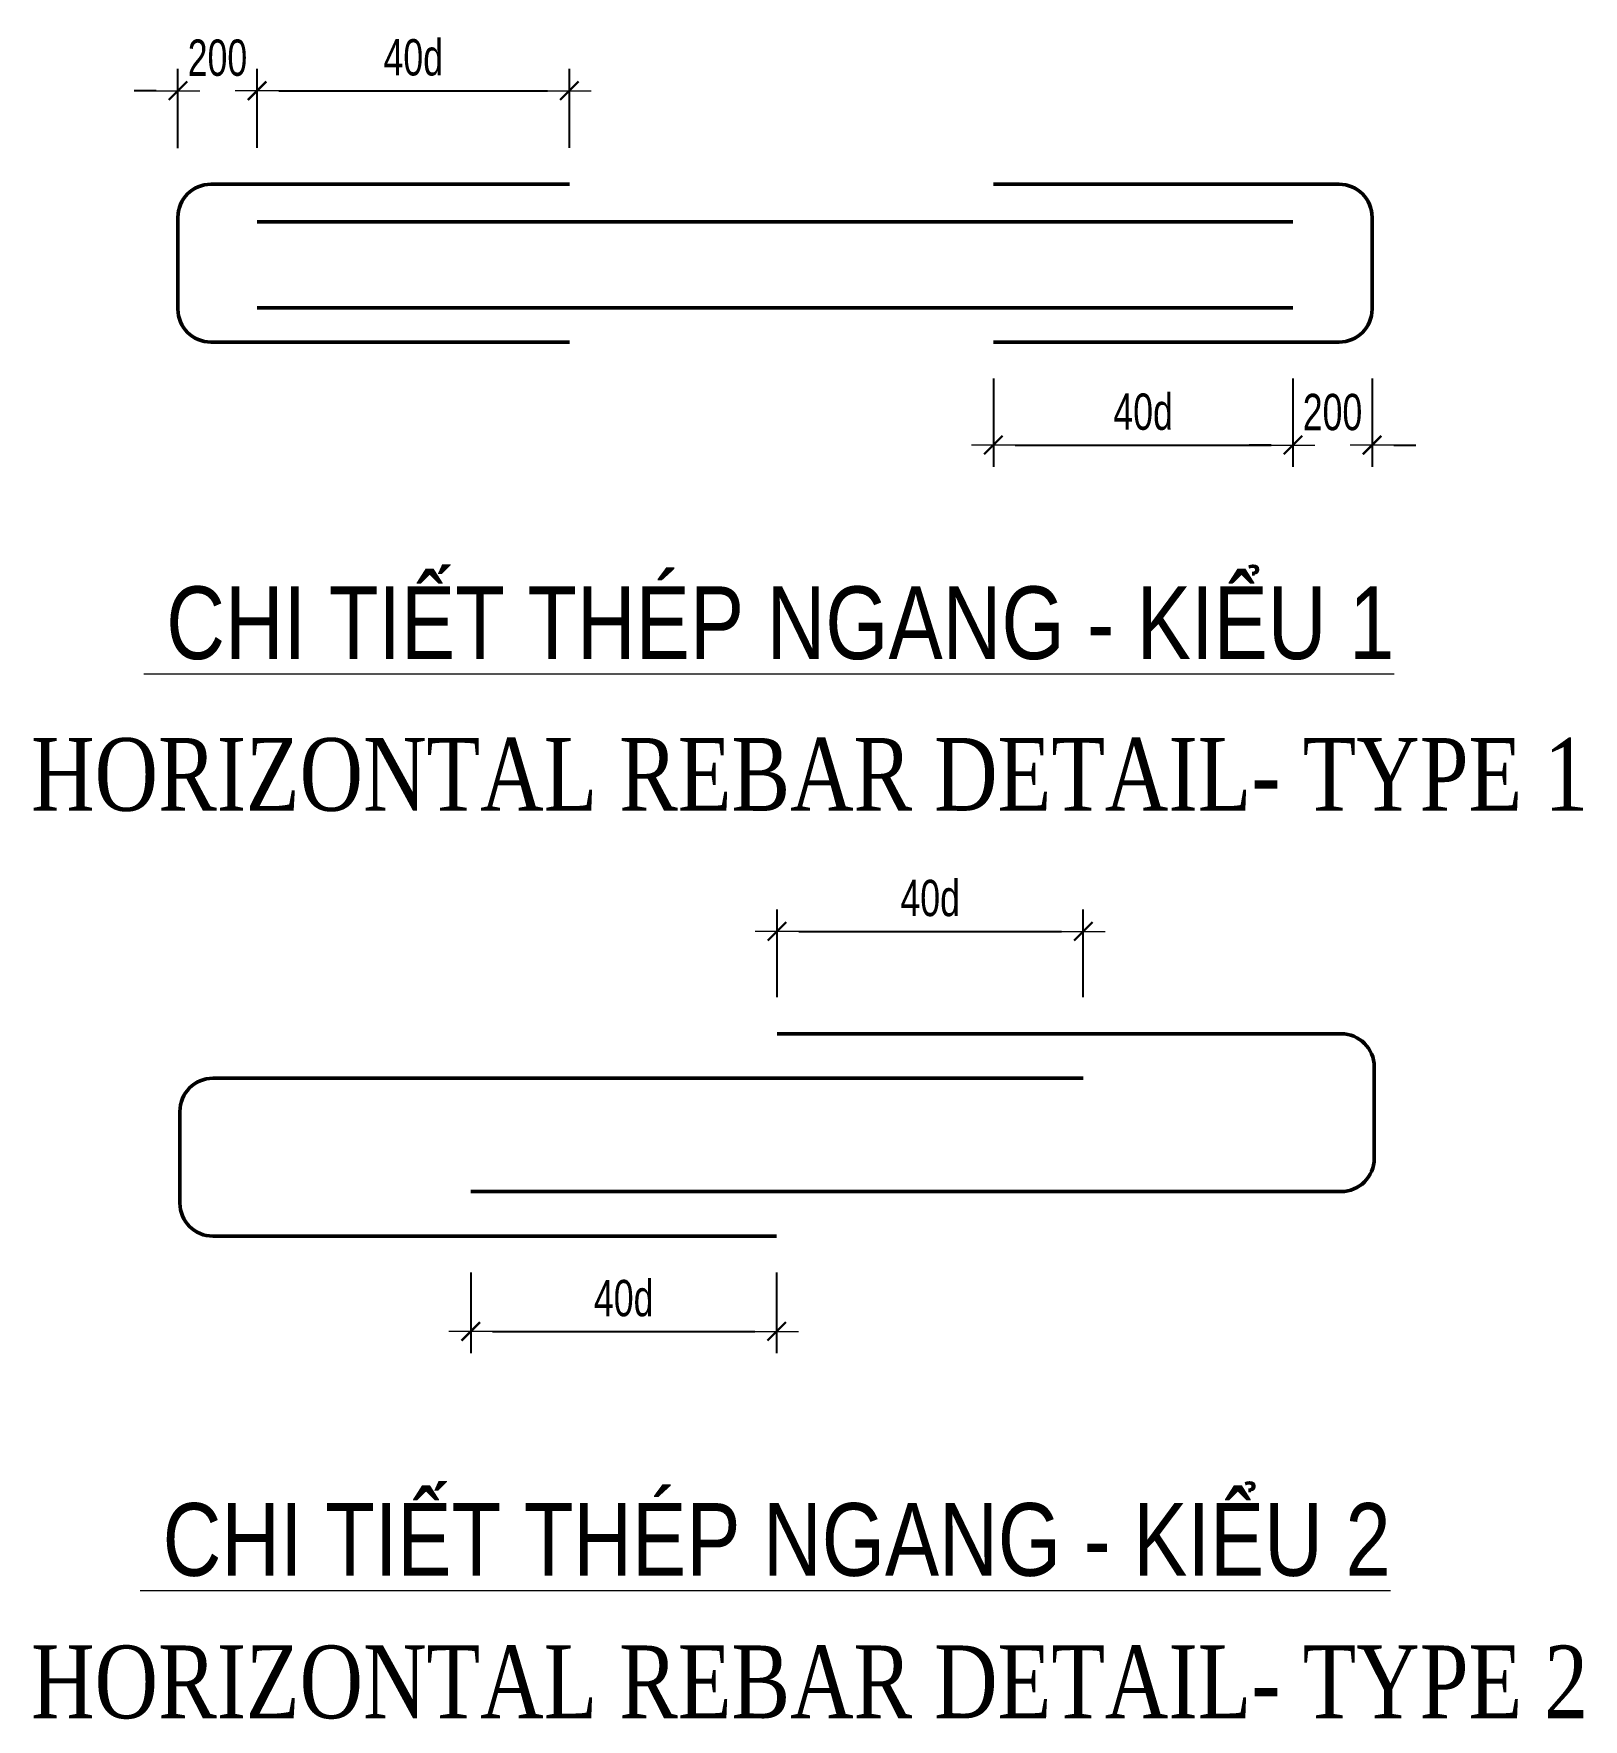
# Model space of a CAD drawing. Header units: millimetres. Extents: x 738475 to 1279438, y -34239 to 156422.
# Drawn here: x 1134321 to 1139648, y 87773 to 93569 of the extents above; entities that cross this region are included whole.
import ezdxf

# ---------------------------------------------------------------- set-up
doc = ezdxf.new("R2010")
doc.units = ezdxf.units.MM
doc.header["$MEASUREMENT"] = 0
doc.layers.get('Defpoints').update_dxf_attribs({"color": 151, "lineweight": 9})
for name, color, linetype, lineweight in [('NDC_S_DIM', 1, 'Continuous', 15), ('NDC_S_ENG TITLE', 3, 'Continuous', 20), ('NDC_S_VN TEXT', 7, 'Continuous', 20)]:
    doc.layers.add(name, color=color, linetype=linetype, lineweight=lineweight)
doc.layers.add('Reinforcement', color=4, linetype='Continuous')
doc.styles.add('ARIAL', font='arial.ttf', dxfattribs={"width": 0.8})
doc.styles.add('NDC_DIM', font='', dxfattribs={"width": 0.75})
doc.styles.add('VNTIMEH', font='vntimeh.shx', dxfattribs={"width": 0.8, "bigfont": 'vns.shx'})
doc.styles.get('NDC_DIM').set_extended_font_data('Dotum')
doc.dimstyles.new('NDC_dim_50', dxfattribs={"dimscale": 50, "dimtxt": 2.5, "dimasz": 1.5, "dimexe": 1.5, "dimexo": 2.5, "dimgap": 1, "dimtad": 1, "dimdec": 0, "dimzin": 0, "dimdsep": 46, "dimtxsty": 'NDC_DIM', "dimblk": 'DIMMARK', "dimcen": 0.09, "dimdle": 1.2, "dimclrd": 1, "dimclre": 1, "dimclrt": 3, "dimadec": 0, "dimazin": 0, "dimtfac": 1, "dimtdec": 0, "dimtix": 1, "dimtofl": 0, "dimtmove": 0, "dimatfit": 3, "dimfxl": 6, "dimfxlon": 1, "dimtolj": 1, "dimtzin": 0, "dimarcsym": 0})

# ---------------------------------------------------------------- blocks, each defined once
blk = doc.blocks.new('DIMMARK')
at = {"layer": 'NDC_S_DIM', "color": 1}
blk.add_line((-1.5, 0), (1, 0), dxfattribs=at)
at = {"layer": 'NDC_S_DIM', "color": 2, "const_width": 0.1}
blk.add_lwpolyline([(-0.424, -0.424), (0.424, 0.424)], dxfattribs=at)
blk = doc.blocks.new('*D1477')
at = {"layer": 'Defpoints', "color": 0, "transparency": 16777216}
for p in [(1136162.4, 93372.8), (1135088.8, 93051), (1136162.4, 93051)]:
    blk.add_point(p, dxfattribs=at)
at = {"layer": 'NDC_S_DIM', "color": 1, "lineweight": -2, "transparency": 16777216}
for p, q in [((1135088.8, 93176), (1135088.8, 93447.8)), ((1136162.4, 93176), (1136162.4, 93447.8)), ((1135163.8, 93372.8), (1136087.4, 93372.8))]:
    blk.add_line(p, q, dxfattribs=at)
at = {"layer": 'NDC_S_DIM', "color": 1, "lineweight": -2, "transparency": 16777216, "xscale": 75, "yscale": 75, "zscale": 75, "rotation": 180}
blk.add_blockref('DIMMARK', (1135088.8, 93372.8), dxfattribs=at)
at = {"layer": 'NDC_S_DIM', "color": 1, "lineweight": -2, "transparency": 16777216, "xscale": 75, "yscale": 75, "zscale": 75}
blk.add_blockref('DIMMARK', (1136162.4, 93372.8), dxfattribs=at)
at = {"layer": 'NDC_S_DIM', "color": 3, "transparency": 16777216, "insert": (1135625.6, 93486.6), "char_height": 125, "attachment_point": 5, "style": 'NDC_DIM'}
blk.add_mtext('\\A1;40d', dxfattribs=at)
blk = doc.blocks.new('*D1478')
at = {"layer": 'Defpoints', "color": 0, "transparency": 16777216}
for p in [(1137620, 92508.2), (1138649.9, 92508.2), (1138649.9, 92154.4)]:
    blk.add_point(p, dxfattribs=at)
at = {"layer": 'NDC_S_DIM', "color": 1, "lineweight": -2, "transparency": 16777216}
for p, q in [((1137620, 92383.2), (1137620, 92079.4)), ((1138649.9, 92383.2), (1138649.9, 92079.4)), ((1137695, 92154.4), (1138574.9, 92154.4))]:
    blk.add_line(p, q, dxfattribs=at)
at = {"layer": 'NDC_S_DIM', "color": 1, "lineweight": -2, "transparency": 16777216, "xscale": 75, "yscale": 75, "zscale": 75, "rotation": 180}
blk.add_blockref('DIMMARK', (1137620, 92154.4), dxfattribs=at)
at = {"layer": 'NDC_S_DIM', "color": 1, "lineweight": -2, "transparency": 16777216, "xscale": 75, "yscale": 75, "zscale": 75}
blk.add_blockref('DIMMARK', (1138649.9, 92154.4), dxfattribs=at)
at = {"layer": 'NDC_S_DIM', "color": 3, "transparency": 16777216, "insert": (1138134.9, 92268.3), "char_height": 125, "attachment_point": 5, "style": 'NDC_DIM'}
blk.add_mtext('\\A1;40d', dxfattribs=at)
blk = doc.blocks.new('*D1479')
at = {"layer": 'Defpoints', "color": 0, "transparency": 16777216}
for p in [(1137929.3, 90482.2), (1136876.3, 90130.4), (1137929.3, 90130.4)]:
    blk.add_point(p, dxfattribs=at)
at = {"layer": 'NDC_S_DIM', "color": 1, "lineweight": -2, "transparency": 16777216}
for p, q in [((1136876.3, 90255.4), (1136876.3, 90557.2)), ((1137929.3, 90255.4), (1137929.3, 90557.2)), ((1136951.3, 90482.2), (1137854.3, 90482.2))]:
    blk.add_line(p, q, dxfattribs=at)
at = {"layer": 'NDC_S_DIM', "color": 1, "lineweight": -2, "transparency": 16777216, "xscale": 75, "yscale": 75, "zscale": 75, "rotation": 180}
blk.add_blockref('DIMMARK', (1136876.3, 90482.2), dxfattribs=at)
at = {"layer": 'NDC_S_DIM', "color": 1, "lineweight": -2, "transparency": 16777216, "xscale": 75, "yscale": 75, "zscale": 75}
blk.add_blockref('DIMMARK', (1137929.3, 90482.2), dxfattribs=at)
at = {"layer": 'NDC_S_DIM', "color": 3, "transparency": 16777216, "insert": (1137402.8, 90596.1), "char_height": 125, "attachment_point": 5, "style": 'NDC_DIM'}
blk.add_mtext('\\A1;40d', dxfattribs=at)
blk = doc.blocks.new('*D1480')
at = {"layer": 'Defpoints', "color": 0, "transparency": 16777216}
for p in [(1135823.3, 89434.2), (1136874.9, 89434.2), (1136874.9, 89106.6)]:
    blk.add_point(p, dxfattribs=at)
at = {"layer": 'NDC_S_DIM', "color": 1, "lineweight": -2, "transparency": 16777216}
for p, q in [((1135823.3, 89309.2), (1135823.3, 89031.6)), ((1136874.9, 89309.2), (1136874.9, 89031.6)), ((1135898.3, 89106.6), (1136799.9, 89106.6))]:
    blk.add_line(p, q, dxfattribs=at)
at = {"layer": 'NDC_S_DIM', "color": 1, "lineweight": -2, "transparency": 16777216, "xscale": 75, "yscale": 75, "zscale": 75, "rotation": 180}
blk.add_blockref('DIMMARK', (1135823.3, 89106.6), dxfattribs=at)
at = {"layer": 'NDC_S_DIM', "color": 1, "lineweight": -2, "transparency": 16777216, "xscale": 75, "yscale": 75, "zscale": 75}
blk.add_blockref('DIMMARK', (1136874.9, 89106.6), dxfattribs=at)
at = {"layer": 'NDC_S_DIM', "color": 3, "transparency": 16777216, "insert": (1136349.1, 89220.5), "char_height": 125, "attachment_point": 5, "style": 'NDC_DIM'}
blk.add_mtext('\\A1;40d', dxfattribs=at)
blk = doc.blocks.new('*D1481')
at = {"layer": 'Defpoints', "color": 0, "transparency": 16777216}
for p in [(1134816.3, 93372.8), (1134816.3, 93049.6), (1135088.8, 93051)]:
    blk.add_point(p, dxfattribs=at)
at = {"layer": 'NDC_S_DIM', "color": 1, "lineweight": -2, "transparency": 16777216}
for p, q in [((1134816.3, 93174.6), (1134816.3, 93447.8)), ((1135088.8, 93176), (1135088.8, 93447.8)), ((1134741.3, 93372.8), (1134666.3, 93372.8)), ((1135163.8, 93372.8), (1135238.8, 93372.8))]:
    blk.add_line(p, q, dxfattribs=at)
at = {"layer": 'NDC_S_DIM', "color": 1, "lineweight": -2, "transparency": 16777216, "xscale": 75, "yscale": 75, "zscale": 75}
blk.add_blockref('DIMMARK', (1134816.3, 93372.8), dxfattribs=at)
at = {"layer": 'NDC_S_DIM', "color": 1, "lineweight": -2, "transparency": 16777216, "xscale": 75, "yscale": 75, "zscale": 75, "rotation": 180}
blk.add_blockref('DIMMARK', (1135088.8, 93372.8), dxfattribs=at)
at = {"layer": 'NDC_S_DIM', "color": 3, "transparency": 16777216, "insert": (1134952.5, 93485.4), "char_height": 125, "attachment_point": 5, "style": 'NDC_DIM'}
blk.add_mtext('\\A1;200', dxfattribs=at)
blk = doc.blocks.new('*D1482')
at = {"layer": 'Defpoints', "color": 0, "transparency": 16777216}
for p in [(1138649.9, 92508.2), (1138922.3, 92508.2), (1138649.9, 92154.4)]:
    blk.add_point(p, dxfattribs=at)
at = {"layer": 'NDC_S_DIM', "color": 1, "lineweight": -2, "transparency": 16777216}
for p, q in [((1138649.9, 92383.2), (1138649.9, 92079.4)), ((1138922.3, 92383.2), (1138922.3, 92079.4)), ((1138574.9, 92154.4), (1138499.9, 92154.4)), ((1138997.3, 92154.4), (1139072.3, 92154.4))]:
    blk.add_line(p, q, dxfattribs=at)
at = {"layer": 'NDC_S_DIM', "color": 1, "lineweight": -2, "transparency": 16777216, "xscale": 75, "yscale": 75, "zscale": 75}
blk.add_blockref('DIMMARK', (1138649.9, 92154.4), dxfattribs=at)
at = {"layer": 'NDC_S_DIM', "color": 1, "lineweight": -2, "transparency": 16777216, "xscale": 75, "yscale": 75, "zscale": 75, "rotation": 180}
blk.add_blockref('DIMMARK', (1138922.3, 92154.4), dxfattribs=at)
at = {"layer": 'NDC_S_DIM', "color": 3, "transparency": 16777216, "insert": (1138786.1, 92267), "char_height": 125, "attachment_point": 5, "style": 'NDC_DIM'}
blk.add_mtext('\\A1;200', dxfattribs=at)

msp = doc.modelspace()

# ---------------------------------------------------------------- linework, layer by layer
at = {"layer": 'Reinforcement', "lineweight": 50}
for p, q in [((1135088.76, 92922.095), (1138649.851, 92922.095)), ((1135088.76, 92626.689), (1138649.851, 92626.689))]:
    msp.add_line(p, q, dxfattribs=at)
for points in [[(1136162.368, 93051.008), (1134930.02, 93051.008, 0.41421356), (1134816.27, 92937.258), (1134816.27, 92621.959, 0.41421356), (1134930.02, 92508.209), (1136162.368, 92508.209)], [(1137620.009, 93051.008), (1138808.591, 93051.008, -0.41421356), (1138922.341, 92937.258), (1138922.341, 92621.959, -0.41421356), (1138808.591, 92508.209), (1137620.009, 92508.209)], [(1135823.271, 89587.57), (1138815.592, 89587.57, 0.41421356), (1138929.342, 89701.32), (1138929.342, 90016.619, 0.41421356), (1138815.592, 90130.369)], [(1138929.342, 90016.619, 0.41421356), (1138815.592, 90130.369), (1136876.306, 90130.369)], [(1137929.342, 89976.989), (1134937.021, 89976.989, 0.41421356), (1134823.271, 89863.239), (1134823.271, 89547.941, 0.41421356), (1134937.021, 89434.191), (1136874.922, 89434.191)]]:
    msp.add_lwpolyline(points, format="xyb", dxfattribs=at)

# ---------------------------------------------------------------- texts
at = {"layer": 'NDC_S_ENG TITLE', "style": 'VNTIMEH', "width": 0.8}
for s, p in [('horizontal rebar detail- type 1', (1134311.969, 90897.112)), ('horizontal rebar detail- type 2', (1134311.969, 87776.77))]:
    msp.add_text(s, height=250, dxfattribs=at).set_placement(p)
at = {"layer": 'NDC_S_VN TEXT', "style": 'ARIAL', "width": 0.8}
for s, p in [('%%u CHI TIẾT THÉP NGANG - KIỂU 1', (1134698.722, 91418.252)), ('%%u CHI TIẾT THÉP NGANG - KIỂU 2', (1134686.351, 88266.334))]:
    msp.add_text(s, height=250, dxfattribs=at).set_placement(p)

# ---------------------------------------------------------------- dimensions: what is measured, and where the dimension line sits
at = {"layer": 'NDC_S_DIM'}
for base, p1, p2, text, picture, middle in [((1134816.27, 93372.782), (1135088.76, 93051.008), (1134816.27, 93049.637), '200', '*D1481', (1134952.515, 93485.366)), ((1136162.368, 93372.782), (1135088.76, 93051.008), (1136162.368, 93051.008), '40d', '*D1477', (1135625.564, 93486.639)), ((1138649.851, 92154.426), (1137620.009, 92508.209), (1138649.851, 92508.209), '40d', '*D1478', (1138134.93, 92268.283)), ((1138649.851, 92154.426), (1138922.341, 92508.243), (1138649.851, 92508.209), '200', '*D1482', (1138786.096, 92267.011)), ((1137929.342, 90482.246), (1136876.306, 90130.369), (1137929.342, 90130.369), '40d', '*D1479', (1137402.824, 90596.103)), ((1136874.922, 89106.65), (1135823.271, 89434.191), (1136874.922, 89434.191), '40d', '*D1480', (1136349.096, 89220.506))]:
    dim = msp.add_linear_dim(base=base, p1=p1, p2=p2, text=text, dimstyle='NDC_dim_50', override={"dimtmove": 1}, dxfattribs=at)
    dim.commit()
    dim.dimension.update_dxf_attribs({"geometry": picture, "text_midpoint": middle})

doc.saveas('drawing.dxf')
